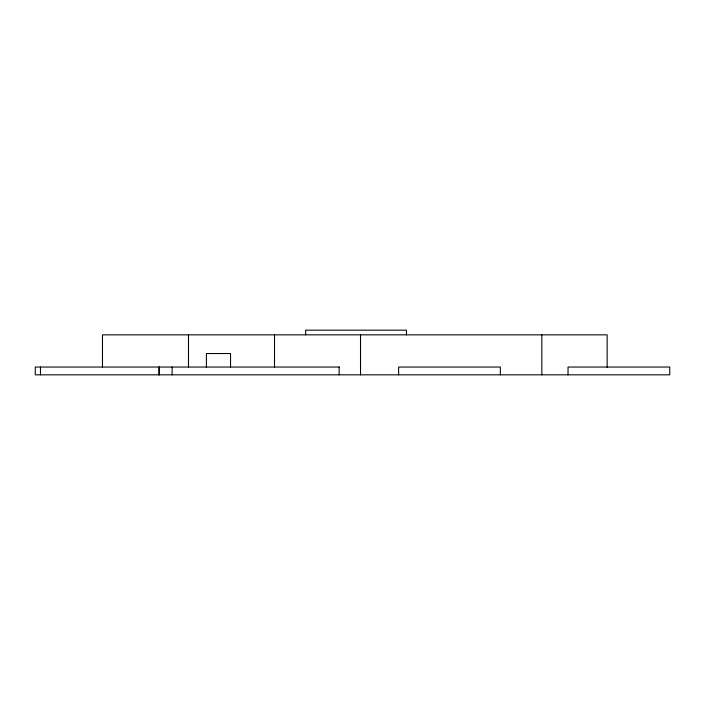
<?xml version="1.0" encoding="UTF-8"?>
<svg xmlns="http://www.w3.org/2000/svg" width="705" height="705" viewBox="0 0 705 705"><rect width="100%" height="100%" fill="white"/><g stroke="black" fill="none" stroke-linecap="round" stroke-linejoin="round"><path stroke-width="1.06" d="M339.519 367.041L35.276 367.041L35.25 374.831L669.741 374.831L669.75 367.041L568.027 367.041L568.027 374.831M607.146 367.27L607.146 334.84L102.481 334.84L102.481 367.27M541.828 334.84L541.828 374.831M500.356 374.831L500.356 367.041L398.616 367.041L398.616 374.831M406.45 334.84L406.45 330.169L305.653 330.169L305.653 334.84M360.519 334.84L360.519 374.831M339.149 367.041L339.149 374.831M274.509 334.84L274.509 367.27M230.535 367.384L230.535 353.54L206.398 353.54L206.398 367.384M188.491 334.84L188.491 367.27M172.099 367.041L172.099 374.831M159.295 367.041L159.295 374.831M158.977 367.041L158.977 374.831M40.476 367.041L40.476 374.831"/></g></svg>
